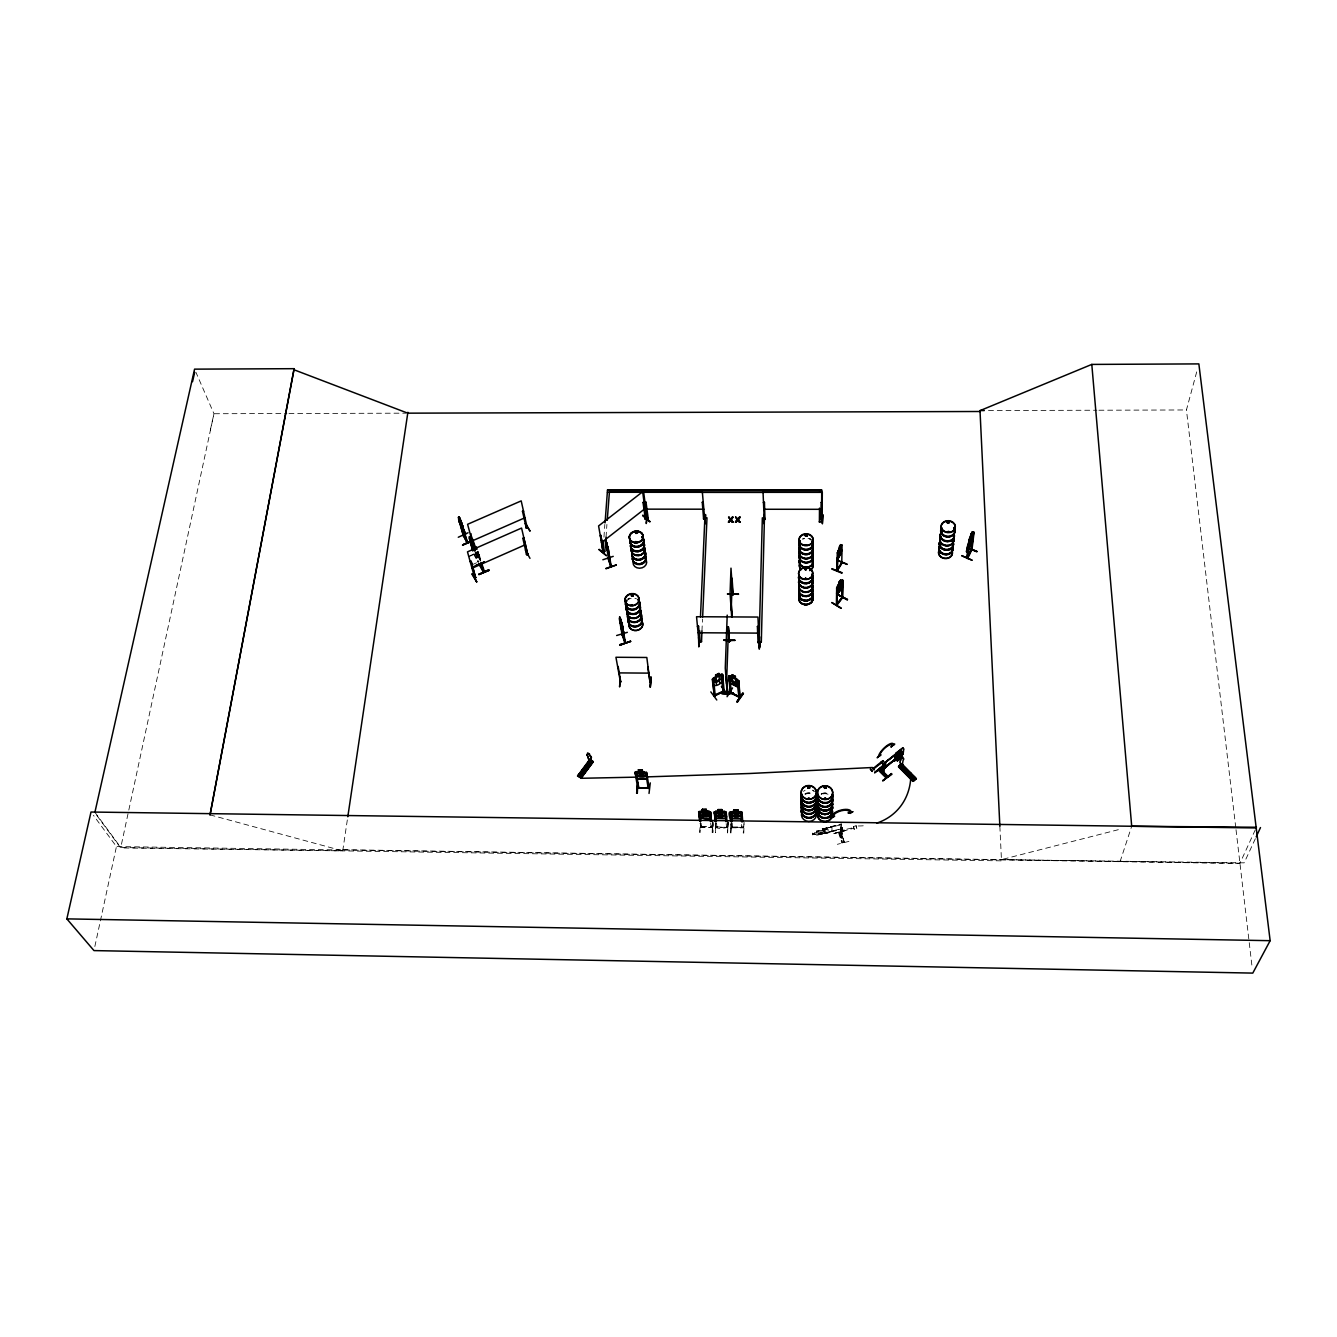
<?xml version="1.0" encoding="UTF-8"?>
<svg xmlns="http://www.w3.org/2000/svg" width="1337" height="1337" viewBox="0 0 1337 1337"><rect width="100%" height="100%" fill="white"/><g stroke="black" fill="none" stroke-linecap="round" stroke-linejoin="round"><path stroke-width="0.75" stroke-dasharray="5 3.75" d="M816.439 835.14L828.121 832.901L816.439 835.14L816.539 831.012M842.26 829.291L842.009 837.981L842.126 827.904L842.511 829.224L822.222 833.72L842.277 828.355M839.703 825.146L822.272 829.04L841.525 823.826M822.339 834.087L822.238 833.235M822.389 829.425L822.272 828.572M828.054 832.734L831.948 831.464L831.865 827.369M831.948 831.464L831.982 827.285L816.456 831.129M833.92 833.519L845.536 830.511L833.937 833.319M839.101 832.383L842.394 842.678M841.441 829.492L840.823 828.372L842.293 827.77L840.238 829.324M840.388 832.065L843.898 842.544L840.555 831.998M840.806 824.929L840.572 828.656M744.107 822.272L743.238 833.051M743.773 833.068L744.007 824.043M841.508 824.361L841.19 838.182L840.923 828.422M840.254 828.739L841.123 829.324M841.892 828.388C844.315 839.686 839.084 812.929 841.825 836.995M842.293 827.77L842.36 828.639L822.222 833.72M741.935 826.968C745.06 828.405 739.612 827.603 741.784 823.458M844.031 830.561L841.157 830.478L853.775 827.57M844.148 830.06L844.065 829.759M731.556 826.701C730.437 828.088 732.826 826.851 732.509 826.734M732.643 826.834L731.473 827.703L731.122 823.692M726.492 827.168C732.074 826.333 711.936 832.349 715.496 823.475M728.548 822.054L727.512 832.867L727.863 821.77M727.629 832.834L728.047 822.021M730.854 823.859L730.503 832.918L731.473 823.91M731.005 832.884L731.423 821.837M715.312 823.659L715.579 832.7L715.88 821.62M715.496 823.091L715.897 827.57L727.462 827.152M716.014 827.536L717.067 826.617L715.73 826.6M717.067 826.617L716.849 827.553M712.237 826.918L711.017 826.45L712.303 827.436M713.173 821.837L712.755 832.667L713.039 823.625M699.502 832.483L700.538 823.492M700.504 821.419L700.17 832.483M701.541 826.299L701.457 827.386L700.421 826.299M701.942 630.93L702.543 619.081M474.1 553.953L478.161 561.54M603.956 537.19L604.825 524.422M606.045 537.19L606.914 524.438M96.782 815.353L120.681 847.925L342.723 850.884L347.486 818.812M856.816 828.739L856.098 825.781L856.867 828.706L854.209 829.375L853.441 826.45L853.825 827.971M94.843 946.512L116.453 846.555L93.423 815.319M999.859 826.266L1001.497 860.844L120.765 847.524L213.97 413.735L195.954 372.354M210.277 430.263L213.97 413.735L286.903 413.517M1235.772 827.636L1186.437 409.958L1196.699 371.903M1120.055 861.697L1131.704 826.249M1255.293 829.809L1239.85 863.501L116.453 846.555M1255.343 838.7L1244.162 862.85L1001.446 859.624L1121.693 828.823M474.568 555.156L474.05 553.902M731.138 823.308L731.473 827.319L743.238 827.352M477.476 560.988L478.312 561.507M726.492 826.701L727.562 827.737L727.228 823.258M732.509 827.753L732.225 823.325M716.933 827.536L716.582 823.107M701.541 827.319L701.123 823.274M700.488 826.801L712.036 827.536L711.769 823.04M700.337 826.383L700.621 827.386L712.17 827.436M479.532 556.961L477.944 552.482M816.539 832.166L817.826 830.996L828.104 829.408L828.088 831.012L824.996 832.6L812.679 834.689M476.29 554.872L474.735 550.861M854.209 829.375L853.608 827.804M479.866 559.668L477.259 555.089L480.835 561.156M479.181 554.621L477.576 551.212L480.601 560.571M478.796 555.323L480.25 560.738M473.248 564.281L476.557 562.793M468.769 556.259L478.646 551.83M469.003 556.693L478.83 552.131M838.483 832.516L841.859 843.045M822.272 829.04L841.641 824.194M853.574 826.5L856.098 825.781M842.009 837.981L841.006 837.981M816.573 833.887L812.545 834.773L812.545 833.051L816.573 832.282M828.188 827.72L831.898 827.486M988.494 410.543L1096.841 410.225M1098.93 410.225L1186.437 409.958M288.976 413.517L405.663 413.166M701.674 826.55L710.95 826.684M717.067 826.767L726.609 827.687L726.141 823.241M732.643 826.985L741.935 827.102M731.372 827.753L743.155 827.854L742.871 823.475M701.457 827.386L700.036 823.258M712.755 832.667L712.571 821.587L712.17 832.583M342.907 849.697L1239.984 863.217M210.043 814.868L342.723 850.884M841.307 829.492L840.99 828.088L840.655 837.28L841.942 836.962M94.91 812.261L120.765 847.524M477.409 553.217L478.796 555.657L477.76 551.88M473.649 554.153L477.81 561.724M476.925 553.184L479.264 557.328L476.674 551.914M476.323 552.148L477.376 555.039M839.084 832.099L842.444 842.928M833.954 833.653L853.942 828.205M812.545 833.051L812.712 834.806M476.507 552.415L478.964 561.456M476.173 552.582L478.629 561.607M475.955 553.184L478.412 562.208M475.554 552.465L478.078 562.376M475.203 552.616L477.627 561.791M479.248 554.504L480.752 559.969M848.928 841.391L837.33 844.315M1236.023 829.709L1252.067 966.902M710.682 823.024L711.217 827.519L710.666 823.408M863.234 825.798A69.992 57.775 42.8 0 1 856.031 825.932M805.108 794.328A7.554 6.769 1.4 0 1 812.645 794.429M803.487 791.387A7.587 6.785 1.3 0 1 805.075 790.317M812.645 790.418A7.587 6.785 1.3 0 1 814.2 791.521M812.712 790.083A7.704 6.902 1.3 0 1 814.283 791.203M805.041 794.011A7.671 6.886 1.4 0 1 812.712 794.094M805.108 793.66A7.554 6.769 1.4 0 1 812.645 793.76M823.091 793.877A7.571 6.769 2.5 0 1 828.823 794.629M821.202 794.211A7.688 6.886 2.5 0 1 828.873 794.312M821.202 794.011A7.688 6.886 2.5 0 1 828.89 794.094M821.269 793.86A7.571 6.785 2.5 0 1 828.823 793.961M627.989 599.795A7.086 5.95 -8.6 0 1 631.248 598.274M634.891 598.291A7.086 5.95 -8.6 0 1 636.546 598.892M627.838 599.243A7.186 6.05 -8.6 0 1 629.376 598.291M627.872 599.043A7.086 5.95 -8.6 0 1 629.393 598.107M802.685 539.212A7.003 5.799 -1 0 1 804.389 538.644M809.687 539.229A7.003 5.799 -1 0 1 811.124 540.148M802.635 538.861A7.12 5.883 -1 0 1 804.356 538.276M808.033 538.293A7.12 5.883 -1 0 1 811.191 539.814M809.687 538.443A7.019 5.799 -1 0 1 811.124 539.363M814.601 832.901L813.331 834.238L814.601 832.901M817.826 831.848L817.826 833.452L825.013 831.748L825.029 830.143L817.826 831.848L821.386 831.998L817.86 834.255L822.255 832.132L826.684 832.216L823.107 831.564L826.951 829.241L817.793 831.798M844.366 842.427L840.973 831.881L844.382 842.46"/><path stroke-width="1.5" d="M712.554 679.196L714.209 696.092L715.328 695.541M821.52 521.397L819.397 521.915L821.52 521.397L821.72 490.127L607.499 490.077L605.059 522.901M819.614 491.832L821.72 492.35L607.449 492.283M821.252 502.361L822.238 502.662L821.252 502.361L821.035 519.491C824.428 518.622 818.946 518.739 822.255 519.491M821.269 519.592L821.185 518.555M821.72 490.127L607.499 490.077M822.255 519.191L821.068 518.94M623.426 631.231L623.41 632.234L623.393 631.131M733.127 692.867C712.253 691.68 724.169 695.942 733.127 692.783M733.144 693.184L721.696 693.084M819.397 521.915L819.497 508.127M822.138 519.491L822.305 492.217L763.043 492.2L764.212 519.508L765.182 518.489L763.995 519.408M822.322 523.486L822.84 514.845M589.483 753.851L589.884 755.672A2.607 0.886 36.5 0 1 590.82 757.711L591.389 762.123L589.166 761.054L587.712 756.157A2.607 0.886 36.5 0 1 587.728 754.486L587.545 752.915L589.182 753.75M841.19 608.017L831.781 602.536L840.94 608.352M763.845 523.636L764.045 514.461M764.112 519.408L765.098 519.09L764.212 519.508M764.196 518.455L765.182 518.806M764.446 502.311L763.444 502.628L764.446 502.311L764.965 519.508M738.509 594.33L727.378 593.962L738.492 593.996M757.41 626.535L758.43 626.535L757.41 626.535L758.046 642.662L759.316 642.328M758.28 642.713L758.062 641.71L759.282 641.76M759.951 641.526C758.28 667.898 760.001 615.037 759.316 647.275M759.901 641.493L759.834 647.292M763.377 520.16L764.079 514.812M836.979 603.923L836.377 605.093M842.544 585.456L841.875 588.247L837.229 594.413L836.644 587.812L840.672 580.074M840.522 546.716L841.608 544.861L837.33 552.883L836.945 570.414M836.678 587.929L836.41 605.226L842.293 597.438L842.678 580.041L842.243 598.308M837.447 570.615L836.962 569.829M837.029 604.424L837.28 588.347L836.678 605.494L842.628 597.622L842.678 581.227L841.692 598.241L842.678 597.171M837.397 570.682L837.764 553.351M837.313 604.725L837.029 603.839M731.155 603.555L732.091 617.025M732.058 578.186L733.194 594.748M733.144 594.798L733.144 593.795M837.831 594.547L847.591 599.544L837.864 594.764M837.965 555.29L841.057 549.992L840.455 544.61L838.032 551.462L836.995 570.431L842.176 562.61L837.346 570.682M839.151 547.217L840.121 545.58M839.018 582.38L840.221 580.793M841.758 563.245L842.059 544.827M764.48 518.372L762.341 517.854L759.098 641.576L761.321 642.078L759.115 642.078M761.321 642.078L764.446 517.854M729.567 640.239L729.517 641.66L729.501 640.607L734.949 640.072L723.651 640.239L727.295 640.607M837.046 560.236L846.99 564.064M847.257 599.995L837.798 594.581M726.058 676.723L727.712 692.165M728.481 626.819L729.467 641.676L728.999 640.239M726.459 676.723L727.629 693.067L727.729 691.613M729.1 640.707L729.517 641.543M737.823 809.821L733.846 809.888L737.823 809.821L737.957 811.709L742.002 812.261L742.72 821.854M740.681 811.626L730.052 812.211L730.971 821.302M741.049 813.431L742.135 813.448L741.049 813.431L741.634 821.837M742.002 812.261L740.631 811.676M731.957 818.645L730.453 816.79M731.372 813.314L730.269 813.665L731.372 813.314L732.041 821.703M721.963 809.62L717.986 809.687L721.963 809.62L722.13 811.492L724.838 811.526L715.579 811.409L718.153 811.325L717.986 809.553M726.509 683.708L728.398 631.164M731.205 609.873L732.108 584.587M725.239 813.23L726.325 813.23L725.239 813.23L725.958 821.62M698.582 637.248L698.8 646.924L699.134 636.98M704.766 518.422L703.563 518.422L704.816 519.324M699.936 641.81L698.566 626.184L697.513 626.518L698.566 626.184M705.251 523.619L704.95 514.377L705.234 523.586M715.579 813.097L714.476 813.464L715.579 813.097L716.365 821.486M716.248 818.445L714.86 816.573M727.211 615.12L725.272 668.116L727.228 693.067L727.646 691.547M702.276 502.277L703.262 502.261L702.276 502.277L703.63 519.374M711.535 821.419L710.532 811.843L706.488 811.158L706.304 809.403L702.309 809.47L706.304 809.403M711.017 816.64L709.98 818.361C707.791 821.687 695.541 814.651 700.805 818.177L709.88 818.177M714.727 816.69L716.331 818.378L725.523 818.562L726.593 816.74L725.423 818.511M709.195 811.208L698.633 811.676L699.803 821.252M709.596 813.397L710.716 813.03L709.596 813.397L710.448 821.403M699.97 812.879L698.867 813.247L699.97 812.879L700.889 821.269M701.541 641.71L699.301 641.208L701.541 641.71L701.942 630.93M702.644 617.025L706.989 517.77L703.646 518.973M699.351 641.693L699.769 630.914M700.471 617.009L704.883 517.77M621.371 623.075L622.607 628.674L620.067 619.064L620.435 620.117M739.996 696.811L739.829 697.663M738.007 681.552L738.876 697.296L737.79 681.853L738.91 682.02L737.79 681.853M882.938 764.196L884.426 763.143L882.988 764.296M647.058 518.689L648.228 519.308L648.228 518.338M648.295 519.241L647.208 519.324L645.036 502.227L646.022 502.227L648.295 519.241L647.325 519.291M647.726 666.695L650.066 681.97M651.152 677.324L650.283 687.185L650.902 677.274M650.283 687.185L650.835 677.023M729.985 692.148L740.046 697.296L738.826 680.734L739.729 697.613L730.035 692.65L729.033 675.653L732.258 676.723M731.322 692.9L738.926 696.41M731.289 692.349L730.203 691.797M645.036 502.227L646.022 502.227M647.275 514.578L646.256 523.536L647.292 514.31M650.033 682.472L650.484 681.519M645.788 773.571L646.874 773.588L645.788 773.571L648.261 788.429L649.197 788.429L646.623 772.385L636.195 771.616M646.506 779.053L637.398 778.936L635.76 777.048L637.482 778.886L646.406 778.869M647.409 777.298L646.389 778.986M649.03 793.426L650.267 782.88M734.932 640.473L723.651 640.273M883.155 765.449L874.716 772.435M642.312 769.895L638.401 769.962L642.312 769.895L642.612 771.817L644.551 772.368L645.102 775.727L643.398 777.131L639.771 777.081L637.582 775.627L637.014 772.285L638.852 771.716M634.908 772.351L636.245 771.683M636.312 773.471L635.209 773.822L636.312 773.471L638.885 788.262L637.615 787.242M637.833 782.713L636.646 793.276L637.95 782.763M637.298 793.276L637.866 782.463M647.977 787.593L637.615 788.195L638.718 787.326M880.665 762.391L880.832 763.46L883.072 760.903L880.832 763.46M620.368 681.72L615.939 657.269L646.824 657.486L649.916 681.903M620.719 681.686L620.786 681.268M618.145 666.461L620.803 682.171M873.178 768.441L882.855 760.686M883.556 764.848L884.71 764.095L883.623 763.761M882.821 780.758L891.562 773.538L882.738 780.741L891.98 774.273M883.022 773.889C885.512 744.542 881.584 795.966 884.426 763.143M884.192 762.926L883.172 764.313M884.459 767.254L899.249 756.19L884.743 768.056C882.537 764.697 886.18 760.302 885.946 762.491M884.743 768.006L884.843 762.274M885.295 766.953L885.412 762.408L885.696 767.354M885.646 767.321L884.392 767.588M886.665 777.382L878.676 769.41L886.531 777.733M603.539 540.75L602.753 550.961L604.942 551.479L602.837 551.462M604.859 550.961L606.045 537.19M607.232 520.344L609.438 491.765L642.813 492.3M902.124 755.288L903.227 753.884L894.603 760.669L894.988 755.656M894.687 760.569L895.071 755.739M900.035 758.58L901.773 755.138L902.057 751.745L900.72 751.411L896.425 756.073L896.158 759.466L897.562 758.948L897.311 760.887L900.219 758.664L900.269 756.759M894.603 760.486L897.478 758.864L897.311 760.887L900.219 758.664M897.912 760.084L899.667 758.747M899.383 750.959L884.726 762.758L899.617 751.745M913.906 780.591L898.832 765.867L898.531 766.82L912.97 781.326L913.99 780.524L899.116 766.368M527.513 553.668L526.427 554.17L527.797 554.537M526.561 554.755L527.547 554.036M901.539 763.778L916.33 778.702L915.31 779.471L900.887 764.981L899.935 765.717L900.804 763.828M526.126 527.213C527.998 525.575 525.057 529.619 527.129 527.179M902.057 757.461L902.893 757.11L902.876 758.647A2.641 0.852 -44.6 0 1 903.127 760.252L902.191 765.165L900.353 766.786L900.336 762.408A2.641 0.852 -44.6 0 1 900.904 760.168L901.339 758.179M903.143 753.934L903.745 749.071L902.809 747.935L895.94 753.199L894.971 755.806M903.227 765.065C894.52 770.212 906.787 766.318 901.773 763.594M906.503 774.273L909.461 771.867M909.277 776.931L912.218 774.775M911.717 779.521L914.675 777.115M913.672 776.245L910.748 778.401A69.992 57.775 42.8 0 1 876.855 823.074M474.518 577.5L475.42 576.682L474.535 577.734L475.788 577.584L474.735 578.102L467.482 551.863L521.564 528.065L527.781 554.621L523.77 537.942L522.867 538.343L526.46 554.337M732.375 677.525L735.45 679.046M961.855 555.891L971.949 560.186M972.484 535.953C969.76 531.825 963.977 565.05 967.57 545.713M971.464 544.243L972.183 541.368L967.854 550.593L968.924 539.914L971.08 534.332M969.041 539.964L966.768 557.913L971.531 549.758M971.966 549.29C962.623 570.632 969.492 548.036 971.564 550.677M970.662 536.588L967.654 557.379L967.37 556.409M971.698 535.736L969.191 542.588M970.896 538.744L969.425 543.19L972.149 538.527L972.718 533.747L970.077 538.276L970.779 538.945M947.081 522.249L947.549 523.319M948.267 523.085L948.668 522.048M948.652 523.319L948.835 522.165M948.568 532.093L947.849 531.524L948.819 531.357M971.364 550.811L973.737 531.925C970.946 536.839 973.202 528.7 972.066 533.998L972.768 533.346L971.681 541.201L968.723 546.432M971.013 550.66L973.62 531.875L969.643 538.376M973.954 533.296L971.915 549.942M347.804 816.757L407.885 412.281M825.898 786.891L826.149 788.178M825.263 798.072L825.547 798.005M825.297 798.64L824.478 798.507M825.932 787.643C825.213 789.615 823.442 786.056 824.762 788.195M825.631 788.111L825.13 786.708M824.394 798.423L825.414 797.905M808.133 798.289L809.37 798.072L808.25 798.64M808.417 787.877L809.437 786.524M807.765 787.109L807.799 787.944M805.96 579.005L805.476 578.069M806.495 534.9L806.629 534.984M805.426 544.794L806.662 544.794L805.492 544.844M804.991 568.492L805.409 569.646M805.944 569.562L805.275 568.543M806.93 534.95L805.442 534.934L805.375 536.221M806.646 536.254L805.409 535.218M841.992 550.226L837.58 559.468M294.123 368.678L210.043 814.868L294.123 368.678L194.567 369.146L94.91 812.261M1256.145 827.954L91 812.027L66.85 918.87L93.974 950.59L1252.786 973.102L1270.15 940.68L1198.854 363.898L1091.794 364.416L980.155 410.576L980.188 411.495L407.752 413.166L294.608 369.998M624.529 641.793L625.432 642.997L622.223 624.295L625.014 643.147L625.031 642.027M622.557 634.874L622.206 633.537M907.99 773.187L908.675 774.524L909.21 772.987M471.694 544.393L472.312 541.669M611.026 565.367L611.126 565.969M606.848 543.257L610.925 566.871L607.817 557.796M610.808 566.203L608.151 557.596M631.549 595.216L632.134 595.984M633.103 595.182L632.919 595.717M631.131 604.842L632.334 604.926L631.148 605.176M632.986 595.065L632.836 595.684M632.852 596.218L633.253 594.915M631.365 595.884L631.482 594.915M635.827 532.46L637.649 532.828L636.011 533.48M636.412 542.103L635.359 542.07M636.546 542.087L635.576 541.552L636.496 541.769M842.093 572.704L832.065 568.743M721.997 676.305L722.732 675.553L721.813 676.004L723.167 691.697L724.036 690.293M723.267 691.647L723.935 690.343M714.443 696.042L724.169 691.196L722.598 674.45L719.072 675.503L718.955 673.38L715.579 675.001L716.465 684.544M192.528 381.663L194.701 372.338M714.025 695.792L724.153 691.246M715.211 695.641L713.657 679.998L712.738 680.449L714.309 696.042M966.902 551.178L967.136 552.382L971.498 543.19M972.133 540.332C975.024 531.19 968.807 550.677 968.289 545.58M970.445 541.769L969.241 542.17M970.545 541.535L971.28 542.27L968.824 546.716M599.227 549.34L606.513 555.724L598.876 549.624M971.498 538.36L972.133 537.792L970.027 541.084M968.021 548.638L968.489 547.919M971.966 560.136L961.905 555.607M837.798 569.445L837.012 569.846M873.295 769.393L874.298 769.861L872.443 768.19M880.966 763.193L873.529 768.992M471.911 574.125L476.707 581.896M969.927 542.822L968.606 547.05L972.166 540.332M526.661 554.705L527.647 554.27M527.38 527.68L526.143 527.898L527.229 527.413M970.762 542.939L967.771 548.153M884.409 767.204L884.793 768.09M474.468 577.166L474.836 578.035M970.161 544.66L969.927 543.541M590.386 760.435C590.837 761.422 591.171 758.163 590.636 760.736L578.537 776.63L590.753 759.851M722.933 679.447C722.598 683.274 715.044 687.82 712.838 684.327L712.387 679.313L715.93 677.023L715.696 675.001M722.13 681.954L723.016 679.564M969.007 542.321L967.854 550.593M837.848 570.063L837.363 569.161L841.809 562.676M842.16 562.108L841.708 562.71M842.176 597.806L842.193 596.92M836.394 604.508L841.692 597.823M841.859 573.155L831.898 569.061M1256.195 836.845L1260.49 827.553M823.976 787.343L825.43 786.607M946.997 522.299L949.003 522.098M710.833 691.897L716.782 699.986M809.854 787.978L809.353 786.791M807.698 787.142L808.634 788.061M900.954 758.53L902.208 757.177M805.944 568.609L805.927 569.696M805.392 534.95L805.559 535.652M883.088 764.229L882.387 773.404L883.356 772.636M483.927 572.086C470.708 546.616 491.581 589.918 481.487 563.094M583.467 769.661C583.584 773.087 586.408 768.073 583.484 769.761M631.716 595.266L632.852 595.015M635.543 532.594L636.913 531.959M970.528 538.36L971.447 536.739L970.445 539.062M969.96 541.234L971.397 538.694M607.098 546.733C611.962 564.615 604.324 539.613 606.296 543.507M467.014 541.335L467.265 541.936M463.204 534.416L463.672 535.268L462.903 534.75M463.454 535.017L467.499 541.986M463.454 535.936L458.474 518.773M969.492 540.8L970.428 539.162M846.956 564.431L836.979 560.053M972.4 531.742L970.812 534.449L972.5 531.792M970.98 535.017L971.932 533.396M709.88 818.294L710.883 816.523L710.398 811.86M738.141 687.218L739.094 685.965M759.165 641.76L758.046 642.328L759.032 642.195M821.035 519.191L822.105 519.157M649.23 787.877L637.532 787.677M758.43 626.535L759.065 642.763L757.962 617.059L696.544 616.725L699 642.328L700.07 641.376M698.984 641.944L700.17 641.71M737.489 702.075L743.439 693.435L736.988 701.557M738.709 696.711L739.829 696.661M736.954 701.841L742.937 692.917L737.021 701.791M732.576 687.92L727.061 696.711M729.868 677.826L729.183 677.057L731.021 693.151M738.743 680.851L735.4 678.344L737.071 679.881L737.322 683.441L735.801 684.126L732.793 682.555L731.055 680.199L730.787 676.639L732.375 676.84M738.225 687.318L730.637 683.391L729.384 680.934M732.124 674.801L735.367 676.472L732.124 674.801L732.893 684.394M728.999 675.82L730.136 675.82M591.639 761.02L590.653 760.469M592.642 761.137L580.308 777.465L581.16 778.084L593.06 762.023L592.642 761.137L580.074 777.465L592.157 761.405M581.127 778.067L593.026 762.023M587.728 754.486L587.829 754.369A2.607 0.886 36.5 0 0 587.795 756.023L589.249 760.937M589.884 755.672L589.968 755.555A2.607 0.886 36.5 0 1 590.737 757.845L591.305 762.24M591.305 763.126L588.38 761.605L589.45 759.349M589.701 759.483L577.5 776.028L578.386 776.463M577.768 776.112L589.801 759.984M581.211 778.101L577.701 775.895L590.436 760.603M590.202 760.318L578.119 776.379M625.382 642.896L622.206 634.005M841.775 588.196L837.229 594.413L836.544 593.177M842.678 580.041L840.689 581.946M837.43 586.308L841.942 580.091M837.28 588.347L836.728 589.065L837.614 588.531M843.012 581.394L842.126 581.946M913.773 780.557L898.832 765.867M915.878 779.036L912.954 781.326L898.614 766.769M735.467 522.165L737.322 519.491L735.467 522.165L737.74 519.959L739.929 522.165L738.225 519.458L740.113 517.118L737.84 519.341L739.294 517.118M736.303 522.165L737.74 519.959M728.448 522.149L730.303 519.491L728.448 522.149L730.704 519.959L732.893 522.149L731.189 519.458L732.893 522.149M729.267 522.149L730.704 519.959M976.812 551.813L968.389 548.27M732.275 517.101C727.946 521.982 734.514 515.664 732.292 517.452M739.929 522.165L738.241 519.809L740.113 517.118M731.222 519.792L733.094 517.101M480 565.15L479.348 563.679M646.306 518.773L645.169 519.257L646.222 518.171M643.03 502.478L644.016 502.127L643.03 502.478L645.42 519.475L646.306 518.856M602.803 551.663L603.823 551.329M603.806 552.097L600.814 535.335L602.87 552.348L603.739 551.529M463.722 535.435L466.814 542.27L467.114 541.335M473.966 547.034L469.972 536.672L471.51 539.246M825.831 787.944L824.561 788.412M805.158 578.72L805.86 578.136M807.03 535.936L805.626 536.237M806.913 536.221L807.13 535.301M967.219 557.964L969.442 540.282M805.492 535.201L805.96 536.137M878.192 770.045L886.214 777.984M759.149 642.696L758.163 642.662M649.08 787.861L637.732 788.195L635.058 772.268M898.581 766.803L899.383 766.101M901.873 764.229L916.263 778.736M699.101 641.944L700.087 641.91M971.498 538.009L972.183 537.34L969.241 542.438M703.68 518.422L704.649 518.422M703.78 518.773L704.749 518.723M704.733 519.391L702.36 492.183L643.665 492.166L647.242 519.274L648.127 518.338L647.258 518.288M621.839 634.106L622.156 635.025L619.265 618.429M715.863 676.923L714.242 678.377L714.56 681.937L716.365 682.639L721.044 678.812L720.743 675.235L719.172 675.386M608.552 551.329L605.845 540.599L606.864 543.44M645.888 518.021L645.403 518.89M603.839 552.031L602.669 551.83L603.856 551.496M649.799 521.798L642.662 515.413L649.815 521.43M642.997 515.196L649.916 521.664M601.065 535.552L600.062 535.92M883.205 773.889C883.289 773.187 880.699 762.608 884.71 764.095M880.882 762.625L883.072 760.903M899.667 751.244L884.776 762.775M885.194 762.675L886.013 761.973M874.699 772.636L883.556 765.566M874.766 772.753L883.506 765.75M884.442 767.672L899.249 756.19M601.416 542.638L644.885 508.728M899.818 765.583L900.703 764.881M900.236 766.669L902.191 765.165M900.185 756.775L902.241 755.405M896.024 753.299L902.809 747.935M714.159 695.09L715.295 695.156M476.64 581.963L472.312 573.623L476.691 581.612M809.236 787.894L809.854 786.908M809.42 788.345L808.634 787.877M947.515 522.032L948.501 522.867M948.819 523.068L947.599 523.185M806.478 569.679L805.024 569.679M631.616 594.764L633.17 594.764M631.966 594.647L631.749 595.717M636.211 532.076L635.61 533.279M908.124 773.137L909.193 773.104M887.718 776.797L879.779 768.808M603.472 551.797L600.814 535.335M603.238 552.532L598.592 525.942L642.662 491.749L646.222 518.973M645.855 518.656L643.765 501.91M721.596 686.583L727.478 695.039L721.428 686.366M715.111 694.856L723.167 691.179M712.922 680.75L713.657 679.998M715.863 677.675L719.055 676.054M719.356 679.614L716.231 681.135L715.913 677.558M481.571 564.181L483.626 572.336L481.153 563.245M488.974 570.381L478.863 574.526L488.991 570.431M478.796 574.241L488.69 569.729M478.88 574.542L488.79 570.047M475.922 565.484L480.885 563.261M475.972 565.701L484.211 561.958M484.261 562.092L474.301 566.27M475.22 547.017L476.206 548.772L475.588 546.582L476.206 548.772L475.638 548.137M529.97 558.348L525.458 550.109M714.376 812.027L715.646 811.459L714.242 812.01L715.278 821.47M471.961 547.05L474.15 549.607M525.207 523.586L530.087 531.19L525.625 523.452M471.042 561.189L470.123 561.607L471.192 561.473L475.638 577.751L471.192 561.473M458.273 537.257L468.05 532.761M471.125 533.781C469.404 533.496 475.454 544.126 475.036 547.852M522.483 511.286L523.536 511.169L522.483 511.286L526.31 528.165M469.337 538.31L472.813 551.011M470.808 541.468L462.552 545.061L470.958 541.752M463.504 536.02L458.474 517.386M467.666 542.571L459.209 516.984L464.323 531.691L464.307 530.421M459.727 519.241L458.825 517.402L462.385 526.126L461.098 523.703M459.326 518.589L459.209 516.984L460.63 520.143L459.761 518.622M460.998 525.675C476.624 553.568 447.243 499.202 464.323 531.691L460.145 522.683M472.061 568.275L525.424 544.694M475.17 550.059C473.031 540.766 464.758 525.357 472.713 549.908M472.145 540.933L525.023 517.72M471.961 541.335L473.682 544.627M470.808 542.27L474.451 549.724L471.844 545.162M883.907 764.881L882.838 763.979M809.37 788.228L808.049 788.061M631.432 595.784L632.802 596.101M616.641 635.51L627.337 632.334M622.307 634.039L619.8 617.443M620.335 619.298L620.184 617.46M621.504 622.257L621.037 620.084M620.953 625.248L620.385 622.257L623.41 632.234M622.106 626.518L622.775 627.237L620.602 620.084L622.106 624.362L621.488 622.223M605.661 540.783L608.017 547.435L611.293 566.771L608.218 557.696M608.619 558.916L605.41 540.499M606.213 546.014L609.271 555.64M607.015 548.972L609.371 555.607M607.917 549.691L608.569 550.359L606.463 543.457M613.232 556.359L602.837 559.768M616.307 564.999L606.029 568.793M605.895 568.392L616.29 564.949M702.66 811.175L700.738 811.726L701.123 815.002L703.262 816.406L706.939 816.456L708.76 815.102L708.409 811.826L706.371 811.225M718.303 811.375L716.365 811.943L716.699 815.202L718.805 816.623L722.498 816.673L724.353 815.303L724.052 812.044L722.013 811.425M734.13 811.592L732.175 812.144L732.459 815.42L734.548 816.84L738.241 816.89L740.113 815.52L739.879 812.261L737.84 811.643M526.878 526.878L527.229 527.864L521.196 500.89L467.599 524.305L474.719 550.811M622.724 628.039L620.017 617.326L621.153 620.736M816.422 803.654L816.456 803.637A7.521 6.735 1.4 0 1 807.799 810.272A7.521 6.735 1.4 0 1 801.598 801.749A7.554 6.785 1.4 0 0 808.768 810.389A7.554 6.785 1.4 0 0 816.155 801.933M832.366 815.002L832.366 814.868A7.487 6.735 2.8 0 0 832.082 813.247M913.338 781.042L898.748 766.586M916.346 778.686L913.188 780.992L898.999 766.452M894.503 760.586L895.523 760.519M872.493 767.505L749.756 773.488L647.058 776.881M637.064 777.131L581.478 778.284M984.316 410.559L980.004 410.576L999.859 826.266M822.857 514.879L822.405 523.77M701.056 492.317L763.46 492.334M645.888 509.146L703.83 509.196M763.711 509.263L822.205 509.313M729.467 517.101L728.615 517.436L730.804 519.324M737.84 519.341L735.617 517.101L737.823 518.99M732.007 521.814L732.877 521.814M739.913 521.814L739.06 522.165M700.103 642.278L699.134 642.312M721.679 693.519L733.144 693.552M698.148 632.752L758.731 633.12M618.663 672.895L649.113 673.129M716.348 818.261L725.423 818.394M1256.462 827.252L1131.704 826.249L1091.794 364.416M66.85 918.87L1270.15 940.68M580.91 777.867L592.776 761.739L589.868 760.268M806.545 568.492L804.69 569.378M809.019 786.808L808.317 787.71M721.412 674.366L722.481 674.533M816.422 803.52L816.456 803.537A7.521 6.735 1.4 0 1 807.799 810.021A7.521 6.735 1.4 0 1 801.598 801.498A7.537 6.752 1.4 0 0 808.768 810.105A7.537 6.752 1.4 0 0 816.122 801.682M610.859 566.771L607.416 546.114M732.76 594.798L730.988 568.141L730.069 593.645L731.707 617.025M838.917 549.474L837.28 552.95M841.441 553.1L837.614 559.334L837.129 558.281M837.079 558.398L837.697 559.518L837.229 558.331M967.687 549.54L968.005 550.51M968.59 547.969L977.029 551.479L968.389 548.07M724.788 811.475L726.175 812.06L727.027 821.637M730.102 675.686L737.656 679.631M732.676 681.034L735.701 682.605M730.771 683.274L738.208 687.118M838.633 582.497L840.739 579.907L841.424 585.171L838.533 590.536L837.564 590.252L838.583 584.52M585.222 772.001L582.03 770.212M584.152 773.454L580.943 771.65M582.932 775.092L579.74 773.287M458.424 517.269L460.045 522.817M731.122 692.198L730.069 677.525M880.097 768.558L888.119 776.513M903.662 748.987L902.726 748.052M901.506 764.279L915.945 778.986M901.138 764.664L915.761 779.137L901.105 764.747M483.476 572.186L479.214 564.498M470.189 538.193L470.089 536.622L471.526 539.814M735.617 517.101L737.339 519.842M728.598 517.101L730.32 519.826M730.721 520.294L732.024 522.149M722.532 674.349L722.899 679.614M721.412 674.182L713.49 677.959M713.574 677.976L712.437 679.213M523.77 537.942L522.867 538.343M475.471 546.632L477.058 549.189M475.537 548.805L475.187 548.972M461.482 522.901C453.46 508.411 468.368 540.783 461.148 522.75M458.725 517.452L462.134 523.435M463.07 535.235L467.315 542.939L461.349 522.299M469.621 537.023L470.607 538.861M473.265 545.73L470.891 539.496L475.053 550.643M605.962 542.053L605.962 540.566M620.084 618.596L620.502 619.432M460.363 522.449L462.836 527.764L459.092 517.035M459.594 518.639L464.407 531.374M605.845 540.599L606.965 543.942M619.766 617.326L622.223 624.329M621.07 625.215L623.527 632.2M621.755 633.755L624.981 643.047L621.588 622.875M458.608 517.185L463.839 535.87M469.421 536.772L473.064 549.758M578.938 774.374L582.096 776.062M583.233 768.574L586.391 770.246M591.405 759.968L591.539 761.154M590.336 759.566L590.553 760.619M639.253 770.212L641.593 770.246M638.401 769.845L638.852 771.817M642.195 769.945L642.495 771.867M619.516 616.975L622.557 635.008M646.506 772.402L647.275 777.282M699.819 820.885L698.766 811.709L702.527 811.108L702.326 809.353M703.162 809.721L705.535 809.754M702.46 809.42L702.66 811.292M706.17 809.47L706.354 811.342M709.613 813.013L710.465 821.035M714.376 811.91L715.295 821.102M718.119 809.62L718.287 811.509M718.821 809.921L721.211 809.955M721.846 809.67L721.997 811.542M726.041 812.194L726.442 816.84M730.955 821.687C726.058 806.061 732.325 816.005 733.846 809.771M718.838 673.497L719.657 683.023M721.813 676.004L722.966 691.396M734.665 810.138L737.055 810.172M733.98 809.838L734.113 811.709M737.706 809.888L737.84 811.76M729.033 675.653L730.336 692.399M728.08 626.819L729.066 641.676M728.448 627.705L729.467 641.676M735.367 676.472L735.935 686.015M731.172 603.121L732.108 616.591M816.155 798.573A7.571 6.785 1.4 0 1 808.751 807.03A7.571 6.785 1.4 0 1 801.531 798.39M816.255 798.323A7.671 6.886 1.4 0 1 808.751 806.896A7.671 6.886 1.4 0 1 801.431 798.122M816.155 794.178A7.638 6.835 1.3 0 1 803.336 797.103A7.638 6.835 1.3 0 1 806.846 785.705A7.638 6.835 1.3 0 1 816.155 794.178A7.704 6.902 1.3 0 1 808.735 802.919A7.704 6.902 1.3 0 1 801.381 794.128M816.122 794.395A7.621 6.802 1.3 0 1 803.353 797.303A7.621 6.802 1.3 0 1 806.863 785.955A7.621 6.802 1.3 0 1 816.122 794.395A7.604 6.802 1.3 0 1 808.735 803.052A7.604 6.802 1.3 0 1 801.481 794.395M816.155 797.905A7.571 6.785 1.4 0 1 808.751 806.361A7.571 6.785 1.4 0 1 801.515 797.721M816.255 794.111A7.704 6.902 1.3 0 1 808.735 802.718A7.704 6.902 1.3 0 1 801.381 793.927M816.155 793.894A7.604 6.802 1.3 0 1 808.735 802.384A7.604 6.802 1.3 0 1 801.465 793.71M816.122 809.787A7.487 6.735 1.6 0 1 809.787 818.144A7.487 6.735 1.6 0 1 801.398 811.342M816.222 809.553A7.587 6.819 1.6 0 1 808.818 818.06A7.587 6.819 1.6 0 1 801.565 809.353M816.122 813.046A7.47 6.735 1.6 0 1 808.835 821.436A7.47 6.735 1.6 0 1 801.699 812.846M816.122 802.267A7.521 6.752 1.5 0 1 808.768 810.69A7.521 6.752 1.5 0 1 801.598 802.083A7.504 6.735 1.5 0 0 807.799 810.606A7.504 6.735 1.5 0 0 816.355 804.022M816.238 805.643A7.621 6.852 1.5 0 1 808.785 814.166A7.621 6.852 1.5 0 1 801.515 805.442M816.122 809.136A7.487 6.735 1.6 0 1 808.818 817.542A7.487 6.735 1.6 0 1 801.665 808.952M816.138 805.893A7.521 6.752 1.5 0 1 808.801 814.3A7.521 6.752 1.5 0 1 801.615 805.693M816.222 809.353A7.587 6.819 1.6 0 1 808.818 817.86A7.587 6.819 1.6 0 1 801.565 809.152M816.138 805.225A7.521 6.752 1.5 0 1 808.785 813.648A7.521 6.752 1.5 0 1 801.615 805.041M832.333 798.774A7.587 6.785 2.5 0 1 824.979 807.247A7.587 6.785 2.5 0 1 817.709 798.59M832.45 798.523A7.688 6.886 2.5 0 1 824.979 807.113A7.688 6.886 2.5 0 1 817.609 798.339A7.688 6.886 2.5 0 0 824.979 806.913A7.688 6.886 2.5 0 0 832.45 798.323M832.282 802.267A7.571 6.785 2.6 0 1 824.946 810.723A7.571 6.785 2.6 0 1 817.676 802.083M832.483 794.395A7.654 6.835 2.4 0 1 819.681 797.337A7.654 6.835 2.4 0 1 823.141 785.922A7.654 6.835 2.4 0 1 832.483 794.395A7.721 6.902 2.5 0 1 825.029 803.136A7.721 6.902 2.5 0 1 817.626 794.328M817.676 801.782A7.571 6.785 2.6 0 0 824.946 810.439A7.571 6.785 2.6 0 0 832.299 801.966A7.504 6.735 2.6 0 1 825.932 810.239A7.504 6.735 2.6 0 1 817.475 803.437M832.45 794.596A7.621 6.819 2.4 0 1 819.698 797.504A7.621 6.819 2.4 0 1 823.141 786.156A7.621 6.819 2.4 0 1 832.45 794.596A7.604 6.802 2.5 0 1 826.015 803.219A7.604 6.802 2.5 0 1 817.442 796.351M832.349 798.105A7.587 6.785 2.5 0 1 824.979 806.579A7.587 6.785 2.5 0 1 817.709 797.922M832.433 794.094A7.621 6.819 2.5 0 1 826.032 802.551A7.621 6.819 2.5 0 1 817.442 795.682M832.383 811.76A7.504 6.735 2.7 0 1 823.876 818.328A7.504 6.735 2.7 0 1 817.659 809.821M832.232 809.754A7.604 6.835 2.7 0 1 824.862 818.277A7.604 6.835 2.7 0 1 817.559 809.57M817.709 802.284A7.537 6.752 2.6 0 0 824.946 810.89A7.537 6.752 2.6 0 0 832.249 802.467A7.504 6.735 2.6 0 1 825.915 810.824A7.504 6.735 2.6 0 1 817.475 804.022M832.082 816.74A7.487 6.735 2.8 0 1 822.89 821.386A7.487 6.735 2.8 0 1 817.642 813.063M832.316 805.843A7.638 6.852 2.6 0 1 824.896 814.383A7.638 6.852 2.6 0 1 817.575 805.659M832.399 811.108A7.504 6.735 2.7 0 1 823.876 817.676A7.504 6.735 2.7 0 1 817.659 809.169M832.232 809.553A7.604 6.835 2.7 0 1 824.862 818.077A7.604 6.835 2.7 0 1 817.559 809.37M817.575 805.442A7.638 6.852 2.6 0 0 824.896 814.183A7.638 6.852 2.6 0 0 832.316 805.643A7.521 6.735 2.6 0 1 824.912 813.849A7.521 6.735 2.6 0 1 817.692 805.258M831.296 818.127A7.454 6.702 2.8 0 1 817.659 812.846M639.638 605.544A7.069 5.95 -8.6 0 1 634.791 614.301A7.069 5.95 -8.6 0 1 626.334 608.469M639.688 605.243A7.17 6.033 -8.6 0 1 633.855 614.268A7.17 6.033 -8.6 0 1 626.535 606.647M640.206 609.254A7.053 5.95 -8.6 0 1 638.133 616.825A7.053 5.95 -8.6 0 1 629.109 616.775A7.053 5.95 -8.6 0 1 628.022 609.037M628.056 609.187A7.053 5.95 -8.6 0 0 629.109 616.775A7.053 5.95 -8.6 0 0 638.117 616.675A7.053 5.95 -8.6 0 0 640.172 609.104M637.95 599.294A7.186 6.05 -8.6 0 1 637.833 607.499A7.186 6.05 -8.6 0 1 628.156 608.519A7.186 6.05 -8.6 0 1 626.618 600.497M639.537 604.792A7.069 5.95 -8.6 0 1 633.771 613.7A7.069 5.95 -8.6 0 1 626.552 606.179M637.95 599.828A7.086 5.966 -8.6 0 1 637.833 607.934A7.086 5.966 -8.6 0 1 628.306 608.953A7.086 5.966 -8.6 0 1 626.769 601.015M639.654 605.009A7.17 6.033 -8.6 0 1 633.822 614.051A7.17 6.033 -8.6 0 1 626.501 606.413M638.885 600.33A7.103 5.966 -8.6 0 1 636.796 607.917A7.103 5.966 -8.6 0 1 627.721 607.884A7.103 5.966 -8.6 0 1 626.652 600.263M641.493 618.095A6.986 5.916 -8.6 0 1 639.437 625.599A6.986 5.916 -8.6 0 1 630.496 625.566A6.986 5.916 -8.6 0 1 629.443 618.028M641.509 617.577A7.086 6 -8.6 0 1 639.437 625.198A7.086 6 -8.6 0 1 630.345 625.148A7.086 6 -8.6 0 1 629.292 617.51M641.008 620.485A6.986 5.916 -8.6 0 1 641.292 628.106A6.986 5.916 -8.6 0 1 632.535 630.028A6.986 5.916 -8.6 0 1 629.209 623.075M640.991 620.335A6.986 5.916 -8.6 0 1 641.275 627.955A6.986 5.916 -8.6 0 1 632.501 629.877A6.986 5.916 -8.6 0 1 629.192 622.925M640.239 609.672A7.019 5.933 -8.6 0 1 634.507 618.53A7.019 5.933 -8.6 0 1 627.337 611.042M639.821 611.945A7.12 6.016 -8.6 0 1 640.105 619.683A7.12 6.016 -8.6 0 1 631.164 621.638A7.12 6.016 -8.6 0 1 627.788 614.585M641.376 617.36A7.003 5.916 -8.6 0 1 639.337 624.88A7.003 5.916 -8.6 0 1 630.379 624.83A7.003 5.916 -8.6 0 1 629.326 617.293M639.821 612.48A7.019 5.933 -8.6 0 1 636.913 622.19A7.019 5.933 -8.6 0 1 627.621 616.624M639.704 611.744A7.019 5.933 -8.6 0 1 639.988 619.382A7.019 5.933 -8.6 0 1 631.181 621.321A7.019 5.933 -8.6 0 1 627.855 614.351M954.016 534.416A7.053 5.766 4.4 0 1 947.465 541.686A7.053 5.766 4.4 0 1 940.412 534.382M941.081 532.995A7.053 5.766 4.4 0 1 942.15 531.808M954.133 534.115A7.153 5.849 4.4 0 1 947.498 541.485A7.153 5.849 4.4 0 1 940.346 534.098M941.014 532.678A7.153 5.849 4.4 0 1 942.117 531.474M953.582 538.477A7.036 5.766 4.4 0 1 946.111 545.697A7.036 5.766 4.4 0 1 940.646 537.056M953.615 538.159A7.036 5.766 4.4 0 1 946.161 545.362A7.036 5.766 4.4 0 1 940.68 536.739M953.899 528.031A7.17 5.866 4.3 0 1 952.562 535.452A7.17 5.866 4.3 0 1 943.337 535.435A7.17 5.866 4.3 0 1 941.482 527.998M954.1 533.63A7.053 5.766 4.4 0 1 947.549 540.9A7.053 5.766 4.4 0 1 940.496 533.597M941.148 532.21A7.053 5.766 4.4 0 1 942.234 531.023M953.782 528.332A7.086 5.783 4.4 0 1 952.462 535.669A7.086 5.783 4.4 0 1 943.37 535.652A7.086 5.783 4.4 0 1 941.549 528.316M953.866 527.547A7.086 5.783 4.3 0 1 952.546 534.884A7.086 5.783 4.3 0 1 943.454 534.867A7.086 5.783 4.3 0 1 941.632 527.53M952.546 547.568A6.986 5.732 4.5 0 1 946.078 554.788A6.986 5.732 4.5 0 1 939.092 547.535M939.744 546.148A6.986 5.732 4.5 0 1 940.813 544.961M952.679 547.284A7.069 5.816 4.5 0 1 946.095 554.604A7.069 5.816 4.5 0 1 939.025 547.251M939.694 545.847A7.069 5.816 4.5 0 1 940.78 544.644M951.392 549.992A6.969 5.732 4.6 0 1 950.089 557.262A6.969 5.732 4.6 0 1 941.148 557.245A6.969 5.732 4.6 0 1 939.359 549.958M951.392 549.741A6.936 5.716 4.6 0 1 950.106 556.994A6.936 5.716 4.6 0 1 941.181 556.961A6.936 5.716 4.6 0 1 939.41 549.708M953.515 538.727A7.019 5.749 4.4 0 1 946.095 545.914A7.019 5.749 4.4 0 1 940.646 537.324M952.429 541.284A7.103 5.816 4.5 0 1 951.108 548.671A7.103 5.816 4.5 0 1 941.983 548.655A7.103 5.816 4.5 0 1 940.145 541.268M952.629 546.8A6.986 5.732 4.5 0 1 949.086 553.485A6.986 5.732 4.5 0 1 940.362 551.563A6.986 5.732 4.5 0 1 940.897 544.209M952.312 541.602A7.003 5.749 4.5 0 1 951.008 548.872A7.003 5.749 4.5 0 1 942.017 548.855A7.003 5.749 4.5 0 1 940.212 541.569M952.696 547.05A7.069 5.816 4.5 0 1 946.128 554.37A7.069 5.816 4.5 0 1 939.059 547.017M939.71 545.613A7.069 5.816 4.5 0 1 940.797 544.41M952.445 541.05A7.103 5.833 4.5 0 1 951.125 548.437A7.103 5.833 4.5 0 1 942 548.421A7.103 5.833 4.5 0 1 940.178 541.017M952.395 540.817A7.003 5.749 4.5 0 1 951.092 548.103A7.003 5.749 4.5 0 1 942.1 548.086A7.003 5.749 4.5 0 1 940.295 540.8M811.994 579.122A7.17 6 -0.8 0 1 806.629 588.063A7.17 6 -0.8 0 1 798.857 580.509M811.927 583.4A7.053 5.916 -0.8 0 1 806.646 592.207A7.053 5.916 -0.8 0 1 798.991 584.77M811.927 583.066A7.053 5.916 -0.8 0 1 806.646 591.873A7.053 5.916 -0.8 0 1 798.991 584.436M811.994 574.559A7.203 6.016 -0.8 0 1 806.595 583.534A7.203 6.016 -0.8 0 1 798.807 575.963M811.91 578.67A7.069 5.916 -0.8 0 1 806.612 587.478A7.069 5.916 -0.8 0 1 798.958 580.041M811.91 574.877A7.103 5.933 -0.8 0 1 806.595 583.701A7.103 5.933 -0.8 0 1 798.908 576.247M811.994 578.888A7.17 6 -0.8 0 1 806.629 587.829A7.17 6 -0.8 0 1 798.857 580.275M811.994 574.325A7.203 6.016 -0.8 0 1 806.595 583.283A7.203 6.016 -0.8 0 1 798.807 575.729M811.91 574.108A7.103 5.933 -0.8 0 1 806.595 582.949A7.103 5.933 -0.8 0 1 798.891 575.478M811.943 592.224A7.003 5.883 -0.7 0 1 806.696 600.981A7.003 5.883 -0.7 0 1 799.125 593.578M812.027 591.923A7.086 5.966 -0.7 0 1 806.712 600.798A7.086 5.966 -0.7 0 1 799.025 593.294M799.86 595.867A6.986 5.883 -0.7 0 0 801.331 603.338A6.986 5.883 -0.7 0 0 810.322 603.371A6.986 5.883 -0.7 0 0 811.96 595.918A6.952 5.849 -0.7 0 1 810.289 603.338A6.952 5.849 -0.7 0 1 801.364 603.305A6.952 5.849 -0.7 0 1 799.91 595.884A6.986 5.883 -0.7 0 0 801.331 603.188A6.986 5.883 -0.7 0 0 810.322 603.221A6.986 5.883 -0.7 0 0 811.96 595.784A6.952 5.849 -0.7 0 1 810.289 603.104A6.952 5.849 -0.7 0 1 801.364 603.054A6.952 5.849 -0.7 0 1 799.894 595.65M811.91 583.634A7.036 5.9 -0.8 0 1 807.548 592.258A7.036 5.9 -0.8 0 1 798.757 586.525M812.01 587.461A7.12 5.983 -0.8 0 1 806.679 596.369A7.12 5.983 -0.8 0 1 798.958 588.848M811.943 591.472A7.003 5.883 -0.7 0 1 806.696 600.229A7.003 5.883 -0.7 0 1 799.108 592.843M811.927 587.762A7.019 5.9 -0.8 0 1 806.679 596.536A7.019 5.9 -0.8 0 1 799.058 589.132M812.027 591.689A7.103 5.966 -0.7 0 1 806.712 600.58A7.103 5.966 -0.7 0 1 799.025 593.076M811.927 587.01A7.019 5.9 -0.8 0 1 806.662 595.801A7.019 5.9 -0.8 0 1 799.058 588.38M812.244 545.964A6.986 5.799 -1 0 1 810.606 553.301A6.986 5.799 -1 0 1 801.615 553.284A7.086 5.866 -1 0 1 800.061 545.63M800.144 545.947A6.986 5.799 -1 0 0 801.615 553.284A7.086 5.866 -1 0 0 810.657 553.1A7.086 5.866 -1 0 0 812.328 545.663M812.261 550.008A6.986 5.783 -1 0 1 810.623 557.345A6.986 5.783 -1 0 1 801.632 557.328A6.986 5.783 -1 0 1 800.178 549.975M812.261 549.674A6.986 5.799 -1 0 1 810.623 556.994A6.986 5.799 -1 0 1 801.632 556.977A6.986 5.799 -1 0 1 800.178 549.641M812.311 541.034A7.12 5.883 -1 0 1 810.657 548.488A7.12 5.883 -1 0 1 801.498 548.471A7.12 5.883 -1 0 1 799.994 541M812.244 545.195A7.003 5.799 -1 0 1 810.606 552.532A7.003 5.799 -1 0 1 801.598 552.515A7.003 5.799 -1 0 1 800.128 545.162M812.227 541.335A7.019 5.799 -1 0 1 810.59 548.688A7.019 5.799 -1 0 1 801.565 548.671A7.019 5.799 -1 0 1 800.094 541.318M812.227 540.566A7.019 5.799 -1 0 1 810.59 547.919A7.019 5.799 -1 0 1 801.548 547.903A7.019 5.799 -1 0 1 800.078 540.532M812.261 558.983A6.919 5.749 -0.9 0 1 810.64 566.27A6.919 5.749 -0.9 0 1 801.732 566.236A6.919 5.749 -0.9 0 1 800.278 558.95M812.344 558.682A7.019 5.833 -0.9 0 1 810.707 566.069A7.019 5.833 -0.9 0 1 801.665 566.036A7.019 5.833 -0.9 0 1 800.194 558.649M812.278 562.743A6.919 5.749 -0.9 0 1 809.67 570.615M801.314 569.662A6.919 5.749 -0.9 0 1 800.311 562.71M812.244 562.509A6.886 5.732 -0.9 0 1 809.654 570.331M801.331 569.395A6.886 5.732 -0.9 0 1 800.328 562.459M812.227 550.242A6.952 5.766 -1 0 1 810.606 557.562A6.952 5.766 -1 0 1 801.665 557.529A6.952 5.766 -1 0 1 800.194 550.226M812.328 554.136A7.036 5.849 -0.9 0 1 810.69 561.557A7.036 5.849 -0.9 0 1 801.632 561.523A7.036 5.849 -0.9 0 1 800.144 554.103M812.344 558.448A7.019 5.833 -0.9 0 1 810.69 565.835A7.019 5.833 -0.9 0 1 801.665 565.818A7.019 5.833 -0.9 0 1 800.194 558.415M812.328 553.902A7.053 5.849 -0.9 0 1 810.69 561.323A7.053 5.849 -0.9 0 1 801.632 561.289A7.053 5.849 -0.9 0 1 800.144 553.869M812.244 553.685A6.952 5.766 -0.9 0 1 810.623 560.988A6.952 5.766 -0.9 0 1 801.682 560.972A6.952 5.766 -0.9 0 1 800.228 553.652M643.699 543.14A6.919 5.716 -7.9 0 1 638.05 551.713A6.919 5.716 -7.9 0 1 630.98 544.493M643.749 542.839A7.019 5.799 -7.9 0 1 638.033 551.529A7.019 5.799 -7.9 0 1 630.847 544.209M644.2 546.816A6.919 5.716 -7.9 0 1 638.568 555.373A6.919 5.716 -7.9 0 1 631.515 548.17A6.886 5.699 -7.9 0 0 638.568 555.256A6.886 5.699 -7.9 0 0 644.167 546.733M642.078 537.023A7.053 5.816 -7.9 0 1 642.378 544.51A7.053 5.816 -7.9 0 1 633.521 546.432A7.053 5.816 -7.9 0 1 630.178 539.613M643.582 542.371A6.936 5.716 -7.9 0 1 638.835 550.794A6.936 5.716 -7.9 0 1 630.529 545.212M642.044 537.357A6.952 5.732 -7.9 0 1 642.328 544.727A6.952 5.732 -7.9 0 1 633.604 546.616A6.952 5.732 -7.9 0 1 630.312 539.897M643.715 542.605A7.019 5.799 -7.9 0 1 638.902 551.145A7.019 5.799 -7.9 0 1 630.479 545.479M642.044 536.789A7.053 5.816 -7.9 0 1 642.345 544.276A7.053 5.816 -7.9 0 1 633.487 546.198A7.053 5.816 -7.9 0 1 630.145 539.379M641.944 536.572A6.952 5.732 -7.9 0 1 642.228 543.958A6.952 5.732 -7.9 0 1 633.504 545.847A6.952 5.732 -7.9 0 1 630.195 539.129M645.453 556.092A6.852 5.682 -8 0 1 639.888 564.598A6.852 5.682 -8 0 1 632.886 557.429M645.47 555.557A6.952 5.766 -8 0 1 639.821 564.181A6.952 5.766 -8 0 1 632.719 556.911M644.952 558.498A6.852 5.682 -8 0 1 642.128 567.807A6.852 5.682 -8 0 1 633.069 562.493M644.25 547.151A6.919 5.716 -7.9 0 1 638.618 555.707A6.919 5.716 -7.9 0 1 631.565 548.504M643.866 550.075A6.969 5.783 -7.9 0 1 640.991 559.534A6.969 5.783 -7.9 0 1 631.749 554.136M643.832 550.393A6.869 5.699 -7.9 0 1 640.991 559.718A6.869 5.699 -7.9 0 1 631.883 554.404M643.832 549.841A6.969 5.783 -7.9 0 1 644.133 557.278A6.969 5.783 -7.9 0 1 635.376 559.184A6.969 5.783 -7.9 0 1 632.05 552.398M643.732 549.641A6.886 5.699 -7.9 0 1 644.016 556.961A6.886 5.699 -7.9 0 1 635.376 558.849A6.886 5.699 -7.9 0 1 632.1 552.164M838.834 550.092L838.767 553.919L840.254 551.362L840.338 547.518L838.834 550.092M838.633 585.171L838.566 588.932L840.421 586.492L840.505 582.715L838.633 585.171M741.25 818.662L731.957 818.528L741.149 818.595L742.336 816.957L741.133 818.712M705.518 514.678L705.401 518.238L705.518 514.678M879.729 768.608L887.634 776.897L879.662 768.641M620.268 677.04L619.599 686.934L620.251 677.074M897.879 754.954L897.612 758.346L900.319 756.257L900.603 752.865L897.879 754.954M907.973 775.61L910.932 773.338L907.973 775.61M970.512 537.207L969.492 545.078L971.982 534.683L970.512 537.207M838.383 551.162L839.369 551.78L838.249 556.025L839.669 551.663L841.023 551.279L840.02 550.627L841.073 546.566L839.72 550.71L838.383 551.162M838.048 586.224L839.252 586.876L837.898 591.004L839.653 586.776L841.324 586.458L840.087 585.773L841.408 581.862L839.703 585.84L838.048 586.224M637.498 772.435L640.323 774.541L638.117 776.63L641.158 774.925L644.835 776.697L641.927 774.541L644.083 772.585L641.091 774.123L637.498 772.435M870.404 769.109L872.326 771.399L870.404 769.109M901.305 755.238L898.949 755.555L896.408 759.048L898.397 755.589L896.676 754.87L899.066 754.703L901.723 751.01L899.617 754.653L901.305 755.238M701.24 811.893L703.981 813.949L701.607 815.971L704.816 814.317L708.476 816.005L705.618 813.949L707.942 812.044L704.8 813.548L701.24 811.893M716.866 812.111L719.59 814.149L717.167 816.188L720.409 814.534L724.052 816.205L721.228 814.166L723.518 812.194L720.409 813.748L716.866 812.111M732.693 812.311L735.367 814.367L732.91 816.389L736.202 814.751L739.812 816.422L737.005 814.367L739.394 812.461L736.202 813.966L732.693 812.311M969.308 540.466L969.241 541.351L969.308 540.466M880.799 754.937L877.156 757.778L878.392 756.792A10.161 3.342 -45 0 1 886.281 746.13A10.161 3.342 -45 0 1 893.5 745.027L894.754 744.057L890.893 747.065L892.13 746.096A8.473 2.791 -45 0 0 886.113 747.015A8.473 2.791 -45 0 0 879.529 755.923L880.799 754.937M852.772 811.726L850.349 813.364L847.976 812.896L849.647 812.495A8.64 3.627 -17.3 0 0 841.441 810.723A8.64 3.627 -17.3 0 0 833.001 816.589L834.656 816.188L832.082 817.86L829.542 817.442L831.196 817.041A10.345 4.345 -17.3 0 1 841.291 810.005A10.345 4.345 -17.3 0 1 851.134 812.127L852.772 811.726M718.303 674.082L716.348 675.703L718.303 674.082M473.983 545.947L473.231 545.379L473.983 545.947M470.674 541.084L462.552 545.061L470.708 541.151M462.669 525.575L462.702 526.444L462.669 525.575M630.529 641.192L620 645.203L630.529 641.225M630.579 641.476L619.833 644.701L630.579 641.476M642.596 772.351L638.952 772.301L639.537 775.661L643.164 775.694L642.596 772.351M706.437 811.81L702.727 811.76L703.095 815.018L706.788 815.069L706.437 811.81M722.064 812.01L718.353 811.96L718.671 815.236L722.364 815.286L722.064 812.01M737.89 812.227L734.163 812.177L734.431 815.436L738.141 815.486L737.89 812.227M734.748 676.522L732.793 675.519L734.748 676.522M824.896 814.5A7.504 6.735 2.7 0 0 832.182 806.094A7.521 6.752 2.7 0 1 824.896 814.517A7.521 6.752 2.7 0 1 817.676 805.91A7.504 6.735 2.7 0 0 824.896 814.5M628.106 604.759A7.136 5.983 -8.6 0 0 639.086 599.578A7.136 5.983 -8.6 0 0 628.791 594.33A7.136 5.983 -8.6 0 0 628.106 604.759M628.173 605.109A7.103 5.966 -8.6 0 0 639.119 599.945A7.103 5.966 -8.6 0 0 628.858 594.714A7.103 5.966 -8.6 0 0 628.173 605.109M943.387 530.605A7.12 5.799 4.3 0 0 955.186 527.998A7.12 5.799 4.3 0 0 946.212 520.878A7.12 5.799 4.3 0 0 943.387 530.605M943.37 530.99A7.086 5.783 4.3 0 0 955.119 528.382A7.086 5.783 4.3 0 0 946.178 521.296A7.086 5.783 4.3 0 0 943.37 530.99M802.083 578.537A7.136 5.95 -0.9 0 0 812.846 573.389A7.136 5.95 -0.9 0 0 802.183 568.208A7.136 5.95 -0.9 0 0 802.083 578.537M802.1 578.737A7.103 5.933 -0.9 0 0 812.812 573.623A7.103 5.933 -0.9 0 0 802.2 568.459A7.103 5.933 -0.9 0 0 802.1 578.737M802.518 544.61A7.053 5.833 -1 0 0 813.163 539.563A7.053 5.833 -1 0 0 802.618 534.516A7.053 5.833 -1 0 0 802.518 544.61M802.534 544.978A7.036 5.799 -1 0 0 813.13 539.964A7.036 5.799 -1 0 0 802.635 534.917A7.036 5.799 -1 0 0 802.534 544.978M632.418 541.769A6.986 5.749 -7.9 0 0 643.181 536.772A6.986 5.749 -7.9 0 0 633.086 531.758A6.986 5.749 -7.9 0 0 632.418 541.769M632.501 542.137A6.952 5.732 -7.9 0 0 643.214 537.156A6.952 5.732 -7.9 0 0 633.153 532.159A6.952 5.732 -7.9 0 0 632.501 542.137M632.451 541.903A6.986 5.749 -7.9 0 0 643.197 536.906A6.986 5.749 -7.9 0 0 633.103 531.892A6.986 5.749 -7.9 0 0 632.451 541.903M639.771 563.83A6.835 5.666 -7.9 0 0 645.336 555.34A6.852 5.682 -7.9 0 1 639.771 563.846A6.852 5.682 -7.9 0 1 632.769 556.677A6.835 5.666 -7.9 0 0 639.771 563.83"/></g></svg>
